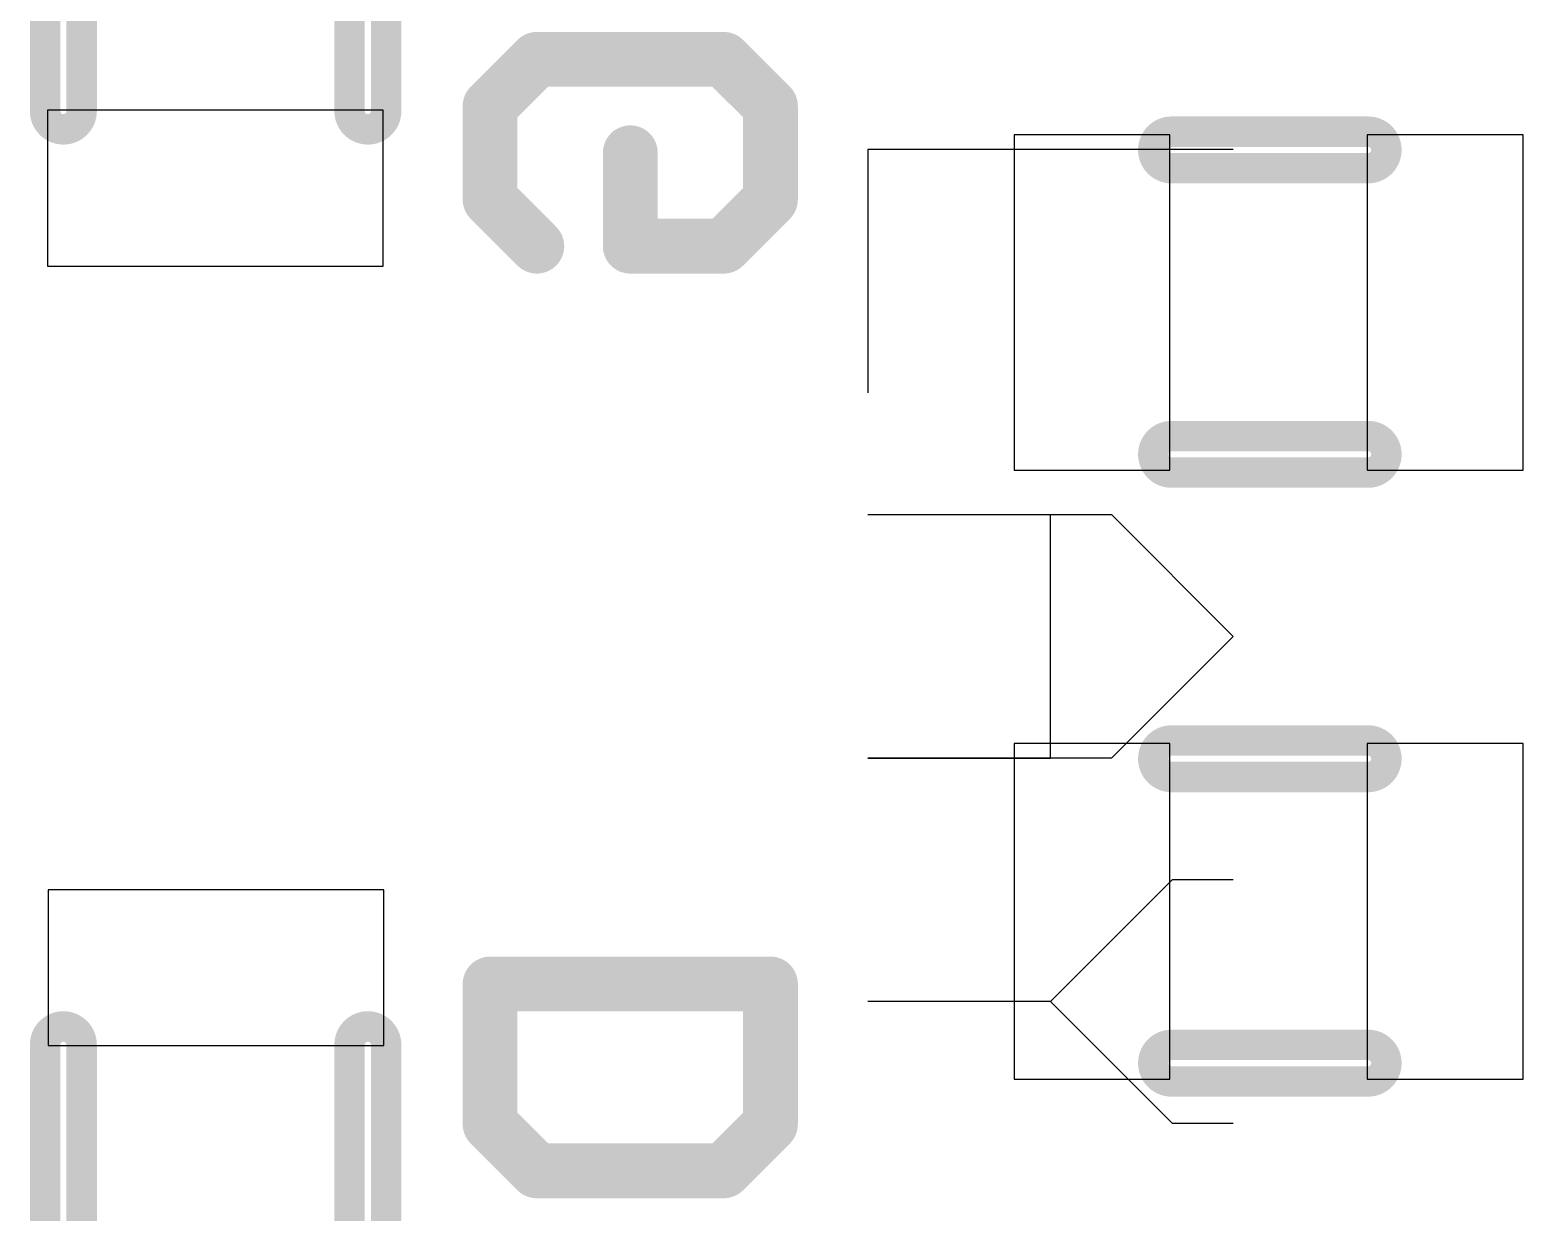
# Model space of a CAD drawing. Header units: millimetres. Extents: x 14 to 185, y 20 to 238.
# Drawn here: x 46.77 to 53, y 96.41 to 101.34 of the extents above; entities that cross this region are included whole.
import ezdxf

# ---------------------------------------------------------------- set-up
doc = ezdxf.new("R2010")
doc.units = ezdxf.units.MM
doc.layers.add('BottomOverlay', color=54, linetype='Continuous')
doc.layers.add('TopOverlay', color=2, linetype='Continuous')

# ---------------------------------------------------------------- blocks, each defined once
blk = doc.blocks.new('ACROBOTIC_DIS_00003_3')
at = {"layer": 'TopOverlay'}
for p, q in [((4.8241, -10.0589), (4.8241, -11.5824)), ((6.3476, -10.5667), (6.8555, -10.0589)), ((6.8555, -10.0589), (7.3633, -10.5667)), ((7.8711, -10.0589), (7.8711, -10.3128)), ((8.8868, -10.3128), (8.8868, -10.0589)), ((7.8711, -10.3128), (8.379, -10.8206)), ((8.379, -10.8206), (8.8868, -10.3128)), ((6.3476, -11.5824), (6.3476, -10.5667)), ((7.3633, -10.5667), (7.3633, -11.5824)), ((7.3633, -10.8206), (6.3476, -10.8206)), ((7.3633, -11.5824), (7.3633, -10.8206)), ((8.379, -10.8206), (8.379, -11.5824)), ((4.8241, -11.5824), (5.8398, -11.5824))]:
    blk.add_line(p, q, dxfattribs=at)
blk = doc.blocks.new('ADAFRUIT_390_B_12')
at = {"layer": 'BottomOverlay'}
for p, q in [((19.6245, -5.9286), (18.2245, -5.9286)), ((18.2245, -5.9286), (18.2245, -6.5786)), ((19.6245, -6.5786), (19.6245, -5.9286)), ((22.1645, -5.9286), (20.7645, -5.9286)), ((20.7645, -5.9286), (20.7645, -6.5786)), ((22.1645, -6.5786), (22.1645, -5.9286)), ((18.2245, -6.5786), (19.6245, -6.5786)), ((20.7645, -6.5786), (22.1645, -6.5786)), ((19.6245, -7.4018), (18.2245, -7.4018)), ((18.2245, -7.4018), (18.2245, -8.0518)), ((19.6245, -8.0518), (19.6245, -7.4018)), ((22.1645, -7.4018), (20.7645, -7.4018)), ((20.7645, -7.4018), (20.7645, -8.0518)), ((22.1645, -8.0518), (22.1645, -7.4018)), ((18.2245, -8.0518), (19.6245, -8.0518)), ((20.7645, -8.0518), (22.1645, -8.0518)), ((18.7724, -10.6835), (18.1224, -10.6835)), ((18.1224, -10.6835), (18.1224, -12.0835)), ((18.7724, -12.0835), (18.7724, -10.6835)), ((22.0246, -10.6805), (21.3746, -10.6805)), ((21.3746, -10.6805), (21.3746, -12.0805)), ((22.0246, -12.0805), (22.0246, -10.6805)), ((21.3746, -12.0805), (22.0246, -12.0805)), ((18.1224, -12.0835), (18.7724, -12.0835))]:
    blk.add_line(p, q, dxfattribs=at)
at = {"layer": 'BottomOverlay', "const_width": 0.127}
for points in [[(18.2118, -6.575, -1), (18.3642, -6.575)], [(19.4818, -6.575, -1), (19.6342, -6.575)], [(20.7518, -6.575, -1), (20.9042, -6.575)], [(22.0218, -6.575, -1), (22.1742, -6.575)], [(18.3642, -7.395, -1), (18.2118, -7.395)], [(19.6342, -7.395, -1), (19.4818, -7.395)], [(20.9042, -7.395, -1), (20.7518, -7.395)], [(22.1742, -7.395, -1), (22.0218, -7.395)], [(18.1049, -9.1186, -1), (18.1049, -9.017)], [(18.069, -9.0319, -1), (18.1408, -9.1037)], [(18.4588, -9.1037, -1), (18.5306, -9.0319)], [(18.4947, -9.017, -1), (18.4947, -9.1186)], [(21.7678, -9.1186, -1), (21.7678, -9.017)], [(21.717, -9.0678, -1), (21.8186, -9.0678)], [(22.3166, -9.1037, -1), (22.3884, -9.0319)], [(22.3525, -9.017, -1), (22.3525, -9.1186)], [(17.8592, -9.2627, -1), (17.9608, -9.2627)], [(18.6388, -9.2627, -1), (18.7404, -9.2627)], [(22.4966, -9.2627, -1), (22.5982, -9.2627)], [(17.9459, -9.2986, -1), (17.8741, -9.2268)], [(18.7255, -9.2268, -1), (18.6537, -9.2986)], [(22.5833, -9.2268, -1), (22.5115, -9.2986)], [(18.2998, -9.7033, -1), (18.2998, -9.6017)], [(18.7404, -9.6525, -1), (18.6388, -9.6525)], [(18.6896, -9.6017, -1), (18.6896, -9.7033)], [(17.8741, -10.0782, -1), (17.9459, -10.0064)], [(18.6537, -10.0064, -1), (18.7255, -10.0782)], [(22.5115, -10.0064, -1), (22.5833, -10.0782)], [(17.9608, -10.0423, -1), (17.8592, -10.0423)], [(22.5982, -10.0423, -1), (22.4966, -10.0423)], [(18.1049, -10.288, -1), (18.1049, -10.1864)], [(18.1408, -10.2013, -1), (18.069, -10.2731)], [(18.5306, -10.2731, -1), (18.4588, -10.2013)], [(18.4947, -10.1864, -1), (18.4947, -10.288)], [(21.7678, -10.288, -1), (21.7678, -10.1864)], [(22.3884, -10.2731, -1), (22.3166, -10.2013)], [(22.3525, -10.1864, -1), (22.3525, -10.288)], [(21.8186, -10.2372, -1), (21.717, -10.2372)], [(18.126, -10.6708, -1), (18.126, -10.8232)], [(22.021, -10.8232, -1), (22.021, -10.6708)], [(18.126, -11.9408, -1), (18.126, -12.0932)], [(22.021, -12.0932, -1), (22.021, -11.9408)]]:
    blk.add_lwpolyline(points, format="xyb", dxfattribs=at)
for points in [[(18.2118, -7.395), (18.2118, -6.575)], [(18.3642, -7.395), (18.3642, -6.575)], [(19.4818, -7.395), (19.4818, -6.575)], [(19.6342, -7.395), (19.6342, -6.575)], [(20.7518, -7.395), (20.7518, -6.575)], [(20.9042, -7.395), (20.9042, -6.575)], [(22.0218, -7.395), (22.0218, -6.575)], [(22.1742, -7.395), (22.1742, -6.575)], [(17.8741, -9.2268), (18.069, -9.0319)], [(18.4947, -9.017), (18.1049, -9.017)], [(18.7255, -9.2268), (18.5306, -9.0319)], [(22.3525, -9.017), (21.7678, -9.017)], [(22.5833, -9.2268), (22.3884, -9.0319)], [(21.717, -10.2372), (21.717, -9.0678)], [(21.8186, -10.2372), (21.8186, -9.0678)], [(17.9459, -9.2986), (18.1408, -9.1037)], [(18.4947, -9.1186), (18.1049, -9.1186)], [(18.6537, -9.2986), (18.4588, -9.1037)], [(22.3525, -9.1186), (21.7678, -9.1186)], [(22.5115, -9.2986), (22.3166, -9.1037)], [(17.8592, -10.0423), (17.8592, -9.2627)], [(17.9608, -10.0423), (17.9608, -9.2627)], [(18.6388, -9.6525), (18.6388, -9.2627)], [(18.7404, -9.6525), (18.7404, -9.2627)], [(22.4966, -10.0423), (22.4966, -9.2627)], [(22.5982, -10.0423), (22.5982, -9.2627)], [(18.6896, -9.6017), (18.2998, -9.6017)], [(18.6896, -9.7033), (18.2998, -9.7033)], [(18.1408, -10.2013), (17.9459, -10.0064)], [(18.4588, -10.2013), (18.6537, -10.0064)], [(22.3166, -10.2013), (22.5115, -10.0064)], [(18.069, -10.2731), (17.8741, -10.0782)], [(18.5306, -10.2731), (18.7255, -10.0782)], [(22.3884, -10.2731), (22.5833, -10.0782)], [(18.4947, -10.1864), (18.1049, -10.1864)], [(22.3525, -10.1864), (21.7678, -10.1864)], [(18.4947, -10.288), (18.1049, -10.288)], [(22.3525, -10.288), (21.7678, -10.288)], [(18.126, -10.6708), (17.306, -10.6708)], [(22.841, -10.6708), (22.021, -10.6708)], [(18.126, -10.8232), (17.306, -10.8232)], [(22.841, -10.8232), (22.021, -10.8232)], [(18.126, -11.9408), (17.306, -11.9408)], [(22.841, -11.9408), (22.021, -11.9408)], [(18.126, -12.0932), (17.306, -12.0932)], [(22.841, -12.0932), (22.021, -12.0932)]]:
    blk.add_lwpolyline(points, dxfattribs=at)
at = {"layer": 'BottomOverlay', "const_width": 0.0635}
for points in [[(18.1801, -6.575, 1), (18.2435, -6.575, 1)], [(18.1801, -6.575, 1), (18.2435, -6.575, 1)], [(18.3325, -6.575, 1), (18.3959, -6.575, 1)], [(18.3325, -6.575, 1), (18.3959, -6.575, 1)], [(19.4501, -6.575, 1), (19.5135, -6.575, 1)], [(19.4501, -6.575, 1), (19.5135, -6.575, 1)], [(19.6025, -6.575, 1), (19.6659, -6.575, 1)], [(19.6025, -6.575, 1), (19.6659, -6.575, 1)], [(20.7201, -6.575, 1), (20.7836, -6.575, 1)], [(20.7201, -6.575, 1), (20.7836, -6.575, 1)], [(20.8725, -6.575, 1), (20.9359, -6.575, 1)], [(20.8725, -6.575, 1), (20.9359, -6.575, 1)], [(21.9901, -6.575, 1), (22.0536, -6.575, 1)], [(21.9901, -6.575, 1), (22.0536, -6.575, 1)], [(22.1425, -6.575, 1), (22.206, -6.575, 1)], [(22.1425, -6.575, 1), (22.206, -6.575, 1)], [(18.1801, -7.395, 1), (18.2435, -7.395, 1)], [(18.1801, -7.395, 1), (18.2435, -7.395, 1)], [(18.3325, -7.395, 1), (18.3959, -7.395, 1)], [(18.3325, -7.395, 1), (18.3959, -7.395, 1)], [(19.4501, -7.395, 1), (19.5135, -7.395, 1)], [(19.4501, -7.395, 1), (19.5135, -7.395, 1)], [(19.6025, -7.395, 1), (19.6659, -7.395, 1)], [(19.6025, -7.395, 1), (19.6659, -7.395, 1)], [(20.7201, -7.395, 1), (20.7836, -7.395, 1)], [(20.7201, -7.395, 1), (20.7836, -7.395, 1)], [(20.8725, -7.395, 1), (20.9359, -7.395, 1)], [(20.8725, -7.395, 1), (20.9359, -7.395, 1)], [(21.9901, -7.395, 1), (22.0536, -7.395, 1)], [(21.9901, -7.395, 1), (22.0536, -7.395, 1)], [(22.1425, -7.395, 1), (22.206, -7.395, 1)], [(22.1425, -7.395, 1), (22.206, -7.395, 1)], [(18.0373, -9.0319, 1), (18.1008, -9.0319, 1)], [(18.0373, -9.0319, 1), (18.1008, -9.0319, 1)], [(18.0731, -9.017, 1), (18.1366, -9.017, 1)], [(18.0731, -9.017, 1), (18.1366, -9.017, 1)], [(18.463, -9.017, 1), (18.5265, -9.017, 1)], [(18.463, -9.017, 1), (18.5265, -9.017, 1)], [(18.4989, -9.0319, 1), (18.5624, -9.0319, 1)], [(18.4989, -9.0319, 1), (18.5624, -9.0319, 1)], [(21.736, -9.017, 1), (21.7995, -9.017, 1)], [(21.736, -9.017, 1), (21.7995, -9.017, 1)], [(22.3208, -9.017, 1), (22.3843, -9.017, 1)], [(22.3208, -9.017, 1), (22.3843, -9.017, 1)], [(22.3567, -9.0319, 1), (22.4202, -9.0319, 1)], [(22.3567, -9.0319, 1), (22.4202, -9.0319, 1)], [(21.6852, -9.0678, 1), (21.7488, -9.0678, 1)], [(21.6852, -9.0678, 1), (21.7488, -9.0678, 1)], [(21.7869, -9.0678, 1), (21.8503, -9.0678, 1)], [(21.7869, -9.0678, 1), (21.8503, -9.0678, 1)], [(18.0731, -9.1186, 1), (18.1366, -9.1186, 1)], [(18.0731, -9.1186, 1), (18.1366, -9.1186, 1)], [(18.109, -9.1037, 1), (18.1725, -9.1037, 1)], [(18.109, -9.1037, 1), (18.1725, -9.1037, 1)], [(18.427, -9.1037, 1), (18.4905, -9.1037, 1)], [(18.427, -9.1037, 1), (18.4905, -9.1037, 1)], [(18.463, -9.1186, 1), (18.5265, -9.1186, 1)], [(18.463, -9.1186, 1), (18.5265, -9.1186, 1)], [(21.736, -9.1186, 1), (21.7995, -9.1186, 1)], [(21.736, -9.1186, 1), (21.7995, -9.1186, 1)], [(22.2849, -9.1037, 1), (22.3484, -9.1037, 1)], [(22.2849, -9.1037, 1), (22.3484, -9.1037, 1)], [(22.3208, -9.1186, 1), (22.3843, -9.1186, 1)], [(22.3208, -9.1186, 1), (22.3843, -9.1186, 1)], [(17.8274, -9.2627, 1), (17.8909, -9.2627, 1)], [(17.8274, -9.2627, 1), (17.8909, -9.2627, 1)], [(17.8423, -9.2268, 1), (17.9058, -9.2268, 1)], [(17.8423, -9.2268, 1), (17.9058, -9.2268, 1)], [(17.929, -9.2627, 1), (17.9925, -9.2627, 1)], [(17.929, -9.2627, 1), (17.9925, -9.2627, 1)], [(18.607, -9.2627, 1), (18.6705, -9.2627, 1)], [(18.607, -9.2627, 1), (18.6705, -9.2627, 1)], [(18.6937, -9.2268, 1), (18.7572, -9.2268, 1)], [(18.6937, -9.2268, 1), (18.7572, -9.2268, 1)], [(18.7086, -9.2627, 1), (18.7721, -9.2627, 1)], [(18.7086, -9.2627, 1), (18.7721, -9.2627, 1)], [(22.4648, -9.2627, 1), (22.5283, -9.2627, 1)], [(22.4648, -9.2627, 1), (22.5283, -9.2627, 1)], [(22.5516, -9.2268, 1), (22.6151, -9.2268, 1)], [(22.5516, -9.2268, 1), (22.6151, -9.2268, 1)], [(22.5664, -9.2627, 1), (22.6299, -9.2627, 1)], [(22.5664, -9.2627, 1), (22.6299, -9.2627, 1)], [(17.9142, -9.2986, 1), (17.9777, -9.2986, 1)], [(17.9142, -9.2986, 1), (17.9777, -9.2986, 1)], [(18.6219, -9.2986, 1), (18.6854, -9.2986, 1)], [(18.6219, -9.2986, 1), (18.6854, -9.2986, 1)], [(22.4797, -9.2986, 1), (22.5432, -9.2986, 1)], [(22.4797, -9.2986, 1), (22.5432, -9.2986, 1)], [(18.2681, -9.6017, 1), (18.3316, -9.6017, 1)], [(18.2681, -9.6017, 1), (18.3316, -9.6017, 1)], [(18.607, -9.6525, 1), (18.6705, -9.6525, 1)], [(18.607, -9.6525, 1), (18.6705, -9.6525, 1)], [(18.6578, -9.6017, 1), (18.7213, -9.6017, 1)], [(18.6578, -9.6017, 1), (18.7213, -9.6017, 1)], [(18.7086, -9.6525, 1), (18.7721, -9.6525, 1)], [(18.7086, -9.6525, 1), (18.7721, -9.6525, 1)], [(18.2681, -9.7033, 1), (18.3316, -9.7033, 1)], [(18.2681, -9.7033, 1), (18.3316, -9.7033, 1)], [(18.6578, -9.7033, 1), (18.7213, -9.7033, 1)], [(18.6578, -9.7033, 1), (18.7213, -9.7033, 1)], [(17.9142, -10.0064, 1), (17.9777, -10.0064, 1)], [(17.9142, -10.0064, 1), (17.9777, -10.0064, 1)], [(18.6219, -10.0064, 1), (18.6854, -10.0064, 1)], [(18.6219, -10.0064, 1), (18.6854, -10.0064, 1)], [(22.4797, -10.0064, 1), (22.5432, -10.0064, 1)], [(22.4797, -10.0064, 1), (22.5432, -10.0064, 1)], [(17.8274, -10.0423, 1), (17.8909, -10.0423, 1)], [(17.8274, -10.0423, 1), (17.8909, -10.0423, 1)], [(17.8423, -10.0782, 1), (17.9058, -10.0782, 1)], [(17.8423, -10.0782, 1), (17.9058, -10.0782, 1)], [(17.929, -10.0423, 1), (17.9925, -10.0423, 1)], [(17.929, -10.0423, 1), (17.9925, -10.0423, 1)], [(18.6937, -10.0782, 1), (18.7572, -10.0782, 1)], [(18.6937, -10.0782, 1), (18.7572, -10.0782, 1)], [(22.4648, -10.0423, 1), (22.5283, -10.0423, 1)], [(22.4648, -10.0423, 1), (22.5283, -10.0423, 1)], [(22.5516, -10.0782, 1), (22.6151, -10.0782, 1)], [(22.5516, -10.0782, 1), (22.6151, -10.0782, 1)], [(22.5664, -10.0423, 1), (22.6299, -10.0423, 1)], [(22.5664, -10.0423, 1), (22.6299, -10.0423, 1)], [(18.0731, -10.1864, 1), (18.1366, -10.1864, 1)], [(18.0731, -10.1864, 1), (18.1366, -10.1864, 1)], [(18.109, -10.2013, 1), (18.1725, -10.2013, 1)], [(18.109, -10.2013, 1), (18.1725, -10.2013, 1)], [(18.427, -10.2013, 1), (18.4905, -10.2013, 1)], [(18.427, -10.2013, 1), (18.4905, -10.2013, 1)], [(18.463, -10.1864, 1), (18.5265, -10.1864, 1)], [(18.463, -10.1864, 1), (18.5265, -10.1864, 1)], [(21.736, -10.1864, 1), (21.7995, -10.1864, 1)], [(21.736, -10.1864, 1), (21.7995, -10.1864, 1)], [(22.2849, -10.2013, 1), (22.3484, -10.2013, 1)], [(22.2849, -10.2013, 1), (22.3484, -10.2013, 1)], [(22.3208, -10.1864, 1), (22.3843, -10.1864, 1)], [(22.3208, -10.1864, 1), (22.3843, -10.1864, 1)], [(18.0373, -10.2731, 1), (18.1008, -10.2731, 1)], [(18.0373, -10.2731, 1), (18.1008, -10.2731, 1)], [(18.4989, -10.2731, 1), (18.5624, -10.2731, 1)], [(18.4989, -10.2731, 1), (18.5624, -10.2731, 1)], [(21.6852, -10.2372, 1), (21.7488, -10.2372, 1)], [(21.6852, -10.2372, 1), (21.7488, -10.2372, 1)], [(21.7869, -10.2372, 1), (21.8503, -10.2372, 1)], [(21.7869, -10.2372, 1), (21.8503, -10.2372, 1)], [(22.3567, -10.2731, 1), (22.4202, -10.2731, 1)], [(22.3567, -10.2731, 1), (22.4202, -10.2731, 1)], [(18.0731, -10.288, 1), (18.1366, -10.288, 1)], [(18.0731, -10.288, 1), (18.1366, -10.288, 1)], [(18.463, -10.288, 1), (18.5265, -10.288, 1)], [(18.463, -10.288, 1), (18.5265, -10.288, 1)], [(21.736, -10.288, 1), (21.7995, -10.288, 1)], [(21.736, -10.288, 1), (21.7995, -10.288, 1)], [(22.3208, -10.288, 1), (22.3843, -10.288, 1)], [(22.3208, -10.288, 1), (22.3843, -10.288, 1)], [(18.0942, -10.6708, 1), (18.1577, -10.6708, 1)], [(18.0942, -10.6708, 1), (18.1577, -10.6708, 1)], [(21.9892, -10.6708, 1), (22.0527, -10.6708, 1)], [(21.9892, -10.6708, 1), (22.0527, -10.6708, 1)], [(18.0942, -10.8232, 1), (18.1577, -10.8232, 1)], [(18.0942, -10.8232, 1), (18.1577, -10.8232, 1)], [(21.9892, -10.8232, 1), (22.0527, -10.8232, 1)], [(21.9892, -10.8232, 1), (22.0527, -10.8232, 1)], [(18.0942, -11.9408, 1), (18.1577, -11.9408, 1)], [(18.0942, -11.9408, 1), (18.1577, -11.9408, 1)], [(21.9892, -11.9408, 1), (22.0527, -11.9408, 1)], [(21.9892, -11.9408, 1), (22.0527, -11.9408, 1)], [(18.0942, -12.0932, 1), (18.1577, -12.0932, 1)], [(18.0942, -12.0932, 1), (18.1577, -12.0932, 1)], [(21.9892, -12.0932, 1), (22.0527, -12.0932, 1)], [(21.9892, -12.0932, 1), (22.0527, -12.0932, 1)]]:
    blk.add_lwpolyline(points, format="xyb", close=True, dxfattribs=at)

msp = doc.modelspace()

# ---------------------------------------------------------------- block references
at = {"rotation": 270}
for name, p in [('ADAFRUIT_390_B_12', (58.928, 119.126)), ('ACROBOTIC_DIS_00003_3', (61.849, 105.664))]:
    msp.add_blockref(name, p, dxfattribs=at)

doc.saveas('drawing.dxf')
